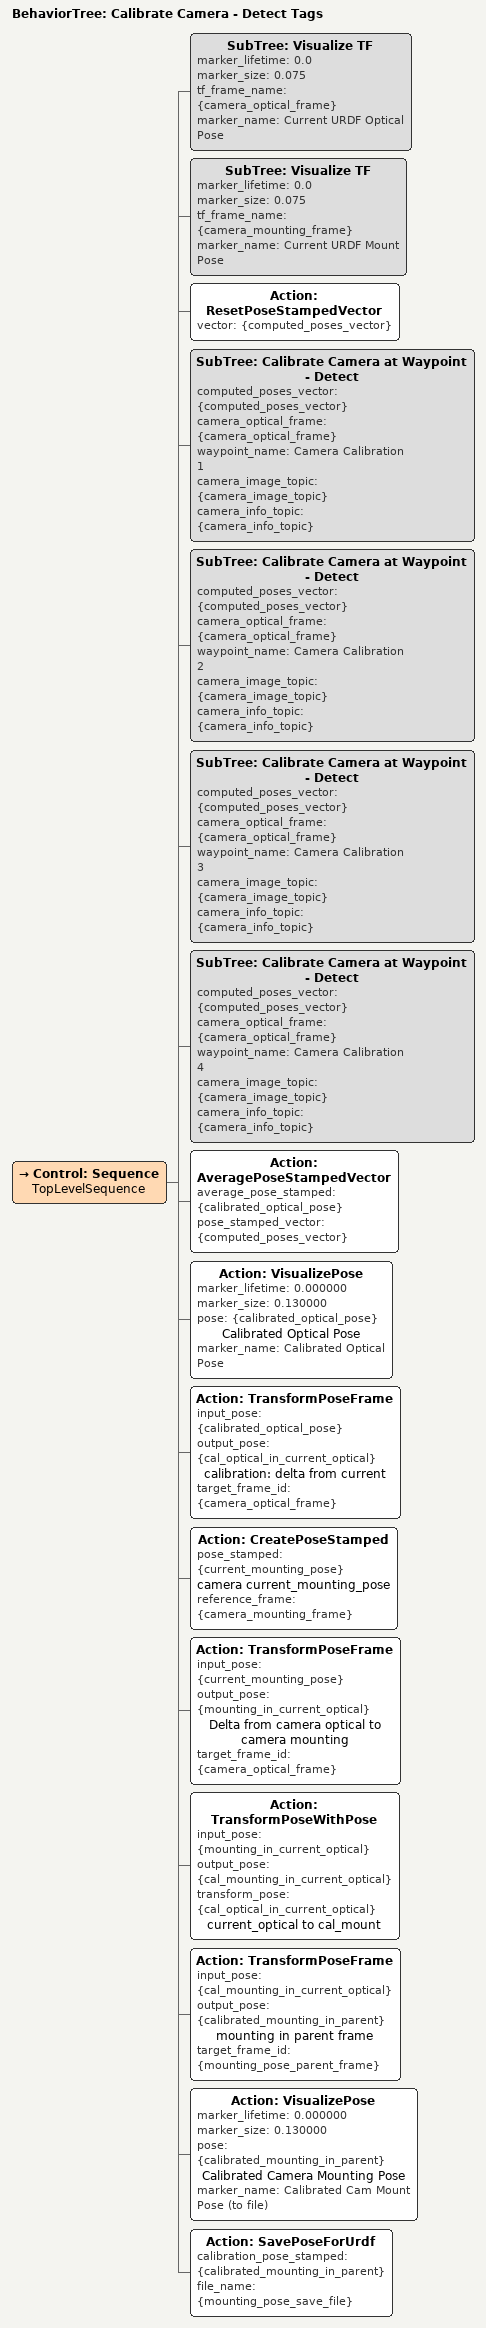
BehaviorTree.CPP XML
<?xml version="1.0" encoding="UTF-8" ?>
<root BTCPP_format="4" main_tree_to_execute="Calibrate Camera - Detect Tags">
  <BehaviorTree ID="Calibrate Camera - Detect Tags" _description="">
    <Control ID="Sequence" name="TopLevelSequence">
      <SubTree
        ID="Visualize TF"
        marker_lifetime="0.0"
        marker_size="0.075"
        tf_frame_name="{camera_optical_frame}"
        marker_name="Current URDF Optical Pose"
      />
      <SubTree
        ID="Visualize TF"
        marker_lifetime="0.0"
        marker_size="0.075"
        tf_frame_name="{camera_mounting_frame}"
        marker_name="Current URDF Mount Pose"
      />
      <Action ID="ResetPoseStampedVector" vector="{computed_poses_vector}" />
      <SubTree
        ID="Calibrate Camera at Waypoint - Detect"
        computed_poses_vector="{computed_poses_vector}"
        camera_optical_frame="{camera_optical_frame}"
        waypoint_name="Camera Calibration 1"
        camera_image_topic="{camera_image_topic}"
        camera_info_topic="{camera_info_topic}"
      />
      <SubTree
        ID="Calibrate Camera at Waypoint - Detect"
        computed_poses_vector="{computed_poses_vector}"
        camera_optical_frame="{camera_optical_frame}"
        waypoint_name="Camera Calibration 2"
        camera_image_topic="{camera_image_topic}"
        camera_info_topic="{camera_info_topic}"
      />
      <SubTree
        ID="Calibrate Camera at Waypoint - Detect"
        computed_poses_vector="{computed_poses_vector}"
        camera_optical_frame="{camera_optical_frame}"
        waypoint_name="Camera Calibration 3"
        camera_image_topic="{camera_image_topic}"
        camera_info_topic="{camera_info_topic}"
      />
      <SubTree
        ID="Calibrate Camera at Waypoint - Detect"
        computed_poses_vector="{computed_poses_vector}"
        camera_optical_frame="{camera_optical_frame}"
        waypoint_name="Camera Calibration 4"
        camera_image_topic="{camera_image_topic}"
        camera_info_topic="{camera_info_topic}"
      />
      <Action
        ID="AveragePoseStampedVector"
        average_pose_stamped="{calibrated_optical_pose}"
        pose_stamped_vector="{computed_poses_vector}"
      />
      <Action
        ID="VisualizePose"
        marker_lifetime="0.000000"
        marker_size="0.130000"
        pose="{calibrated_optical_pose}"
        name="Calibrated Optical Pose"
        marker_name="Calibrated Optical Pose"
      />
      <Action
        ID="TransformPoseFrame"
        input_pose="{calibrated_optical_pose}"
        output_pose="{cal_optical_in_current_optical}"
        name="calibration: delta from current"
        target_frame_id="{camera_optical_frame}"
      />
      <Action
        ID="CreatePoseStamped"
        pose_stamped="{current_mounting_pose}"
        name="camera current_mounting_pose"
        reference_frame="{camera_mounting_frame}"
      />
      <Action
        ID="TransformPoseFrame"
        input_pose="{current_mounting_pose}"
        output_pose="{mounting_in_current_optical}"
        name="Delta from camera optical to camera mounting"
        target_frame_id="{camera_optical_frame}"
      />
      <Action
        ID="TransformPoseWithPose"
        input_pose="{mounting_in_current_optical}"
        output_pose="{cal_mounting_in_current_optical}"
        transform_pose="{cal_optical_in_current_optical}"
        name="current_optical to cal_mount"
      />
      <Action
        ID="TransformPoseFrame"
        input_pose="{cal_mounting_in_current_optical}"
        output_pose="{calibrated_mounting_in_parent}"
        name="mounting in parent frame"
        target_frame_id="{mounting_pose_parent_frame}"
      />
      <Action
        ID="VisualizePose"
        marker_lifetime="0.000000"
        marker_size="0.130000"
        pose="{calibrated_mounting_in_parent}"
        name="Calibrated Camera Mounting Pose"
        marker_name="Calibrated Cam Mount Pose (to file)"
      />
      <Action
        ID="SavePoseForUrdf"
        calibration_pose_stamped="{calibrated_mounting_in_parent}"
        file_name="{mounting_pose_save_file}"
      />
    </Control>
  </BehaviorTree>
</root>
